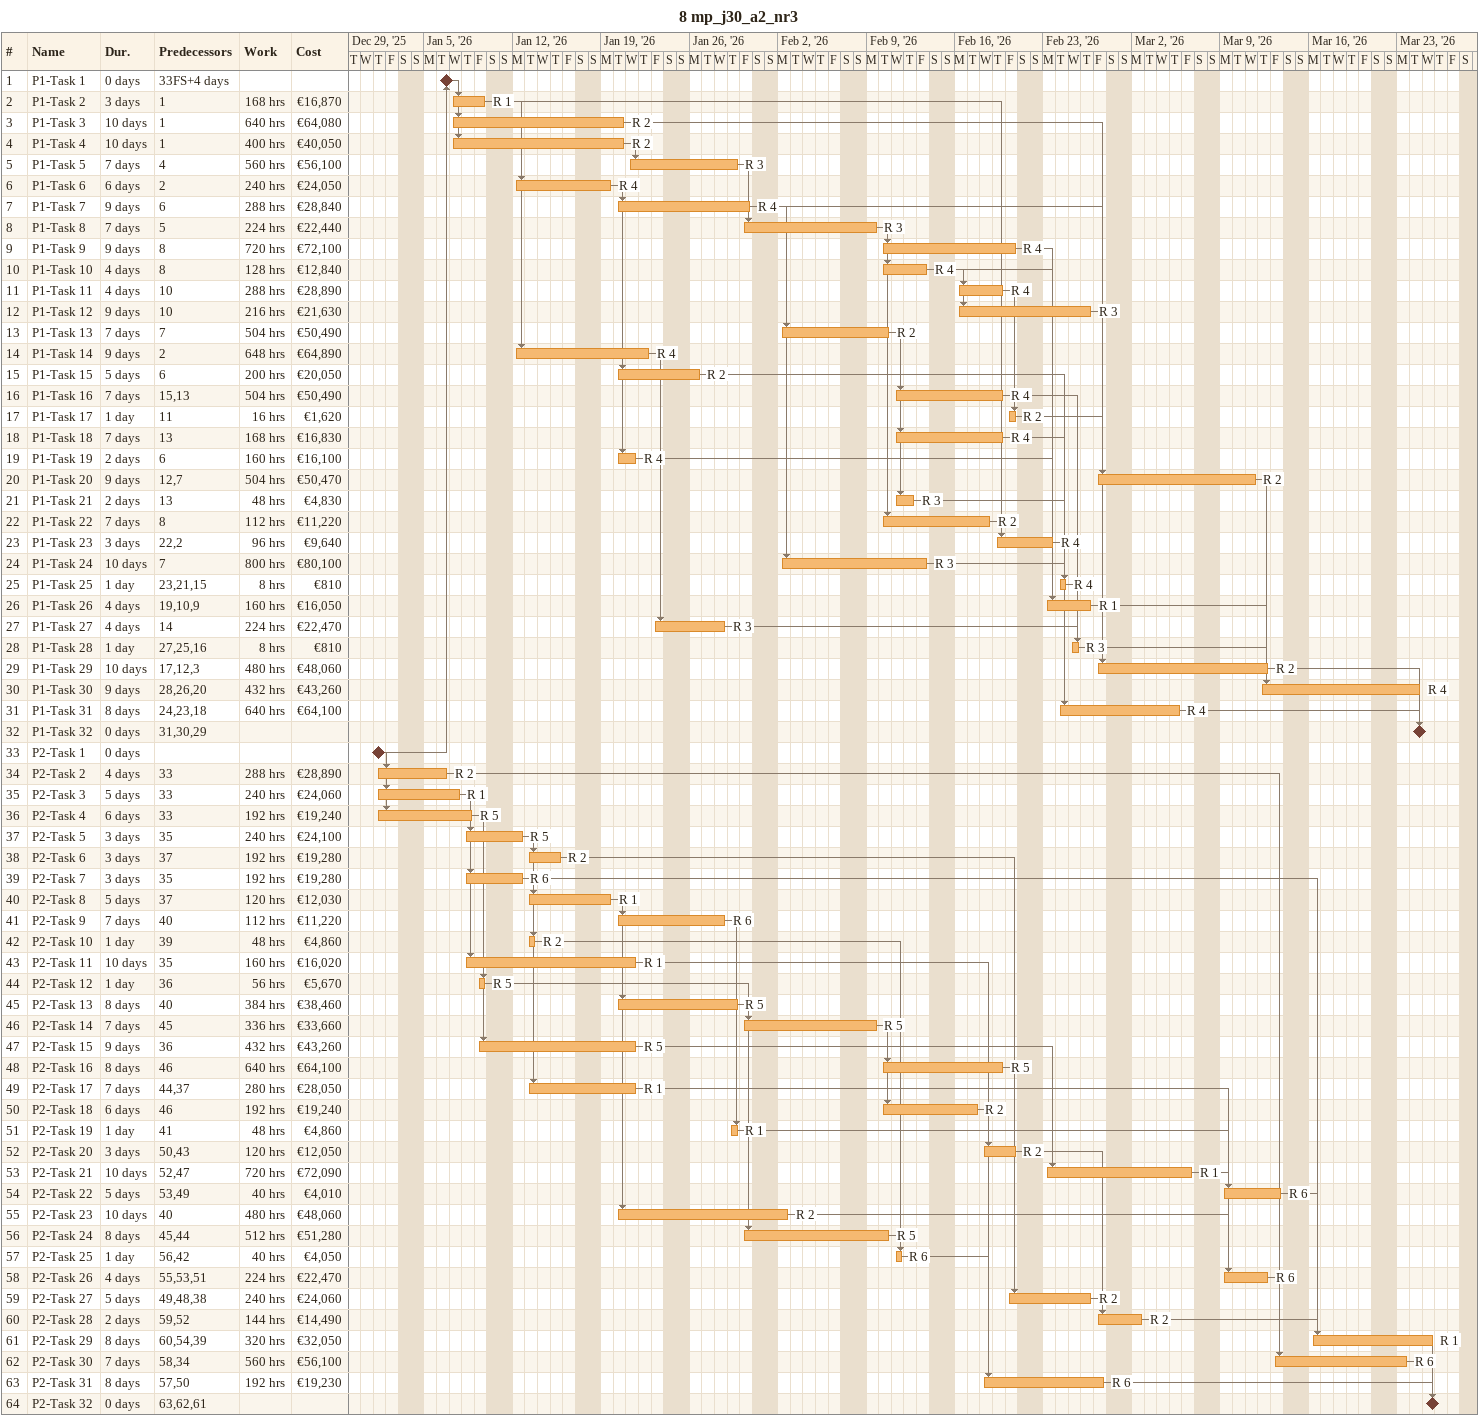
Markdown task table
8 mp_j30_a2_nr3

| ID | Task | Duration | Start | Finish | Predecessors | Resources | Work (h) | Cost (€) |
|---|---|---|---|---|---|---|---|---|
| 1 | P1-Task 1 | 0d | 2026-01-06 | 2026-01-06 | 33FS+4d |  |  |  |
| 2 | P1-Task 2 | 3d | 2026-01-07 | 2026-01-09 | 1 | R 1 | 168 | 16870 |
| 3 | P1-Task 3 | 10d | 2026-01-07 | 2026-01-20 | 1 | R 2 | 640 | 64080 |
| 4 | P1-Task 4 | 10d | 2026-01-07 | 2026-01-20 | 1 | R 2 | 400 | 40050 |
| 5 | P1-Task 5 | 7d | 2026-01-21 | 2026-01-29 | 4 | R 3 | 560 | 56100 |
| 6 | P1-Task 6 | 6d | 2026-01-12 | 2026-01-19 | 2 | R 4 | 240 | 24050 |
| 7 | P1-Task 7 | 9d | 2026-01-20 | 2026-01-30 | 6 | R 4 | 288 | 28840 |
| 8 | P1-Task 8 | 7d | 2026-01-30 | 2026-02-09 | 5 | R 3 | 224 | 22440 |
| 9 | P1-Task 9 | 9d | 2026-02-10 | 2026-02-20 | 8 | R 4 | 720 | 72100 |
| 10 | P1-Task 10 | 4d | 2026-02-10 | 2026-02-13 | 8 | R 4 | 128 | 12840 |
| 11 | P1-Task 11 | 4d | 2026-02-16 | 2026-02-19 | 10 | R 4 | 288 | 28890 |
| 12 | P1-Task 12 | 9d | 2026-02-16 | 2026-02-26 | 10 | R 3 | 216 | 21630 |
| 13 | P1-Task 13 | 7d | 2026-02-02 | 2026-02-10 | 7 | R 2 | 504 | 50490 |
| 14 | P1-Task 14 | 9d | 2026-01-12 | 2026-01-22 | 2 | R 4 | 648 | 64890 |
| 15 | P1-Task 15 | 5d | 2026-01-20 | 2026-01-26 | 6 | R 2 | 200 | 20050 |
| 16 | P1-Task 16 | 7d | 2026-02-11 | 2026-02-19 | 15, 13 | R 4 | 504 | 50490 |
| 17 | P1-Task 17 | 1d | 2026-02-20 | 2026-02-20 | 11 | R 2 | 16 | 1620 |
| 18 | P1-Task 18 | 7d | 2026-02-11 | 2026-02-19 | 13 | R 4 | 168 | 16830 |
| 19 | P1-Task 19 | 2d | 2026-01-20 | 2026-01-21 | 6 | R 4 | 160 | 16100 |
| 20 | P1-Task 20 | 9d | 2026-02-27 | 2026-03-11 | 12, 7 | R 2 | 504 | 50470 |
| 21 | P1-Task 21 | 2d | 2026-02-11 | 2026-02-12 | 13 | R 3 | 48 | 4830 |
| 22 | P1-Task 22 | 7d | 2026-02-10 | 2026-02-18 | 8 | R 2 | 112 | 11220 |
| 23 | P1-Task 23 | 3d | 2026-02-19 | 2026-02-23 | 22, 2 | R 4 | 96 | 9640 |
| 24 | P1-Task 24 | 10d | 2026-02-02 | 2026-02-13 | 7 | R 3 | 800 | 80100 |
| 25 | P1-Task 25 | 1d | 2026-02-24 | 2026-02-24 | 23, 21, 15 | R 4 | 8 | 810 |
| 26 | P1-Task 26 | 4d | 2026-02-23 | 2026-02-26 | 19, 10, 9 | R 1 | 160 | 16050 |
| 27 | P1-Task 27 | 4d | 2026-01-23 | 2026-01-28 | 14 | R 3 | 224 | 22470 |
| 28 | P1-Task 28 | 1d | 2026-02-25 | 2026-02-25 | 27, 25, 16 | R 3 | 8 | 810 |
| 29 | P1-Task 29 | 10d | 2026-02-27 | 2026-03-12 | 17, 12, 3 | R 2 | 480 | 48060 |
| 30 | P1-Task 30 | 9d | 2026-03-12 | 2026-03-24 | 28, 26, 20 | R 4 | 432 | 43260 |
| 31 | P1-Task 31 | 8d | 2026-02-24 | 2026-03-05 | 24, 23, 18 | R 4 | 640 | 64100 |
| 32 | P1-Task 32 | 0d | 2026-03-24 | 2026-03-24 | 31, 30, 29 |  |  |  |
| 33 | P2-Task 1 | 0d | 2026-01-01 | 2026-01-01 |  |  |  |  |
| 34 | P2-Task 2 | 4d | 2026-01-01 | 2026-01-06 | 33 | R 2 | 288 | 28890 |
| 35 | P2-Task 3 | 5d | 2026-01-01 | 2026-01-07 | 33 | R 1 | 240 | 24060 |
| 36 | P2-Task 4 | 6d | 2026-01-01 | 2026-01-08 | 33 | R 5 | 192 | 19240 |
| 37 | P2-Task 5 | 3d | 2026-01-08 | 2026-01-12 | 35 | R 5 | 240 | 24100 |
| 38 | P2-Task 6 | 3d | 2026-01-13 | 2026-01-15 | 37 | R 2 | 192 | 19280 |
| 39 | P2-Task 7 | 3d | 2026-01-08 | 2026-01-12 | 35 | R 6 | 192 | 19280 |
| 40 | P2-Task 8 | 5d | 2026-01-13 | 2026-01-19 | 37 | R 1 | 120 | 12030 |
| 41 | P2-Task 9 | 7d | 2026-01-20 | 2026-01-28 | 40 | R 6 | 112 | 11220 |
| 42 | P2-Task 10 | 1d | 2026-01-13 | 2026-01-13 | 39 | R 2 | 48 | 4860 |
| 43 | P2-Task 11 | 10d | 2026-01-08 | 2026-01-21 | 35 | R 1 | 160 | 16020 |
| 44 | P2-Task 12 | 1d | 2026-01-09 | 2026-01-09 | 36 | R 5 | 56 | 5670 |
| 45 | P2-Task 13 | 8d | 2026-01-20 | 2026-01-29 | 40 | R 5 | 384 | 38460 |
| 46 | P2-Task 14 | 7d | 2026-01-30 | 2026-02-09 | 45 | R 5 | 336 | 33660 |
| 47 | P2-Task 15 | 9d | 2026-01-09 | 2026-01-21 | 36 | R 5 | 432 | 43260 |
| 48 | P2-Task 16 | 8d | 2026-02-10 | 2026-02-19 | 46 | R 5 | 640 | 64100 |
| 49 | P2-Task 17 | 7d | 2026-01-13 | 2026-01-21 | 44, 37 | R 1 | 280 | 28050 |
| 50 | P2-Task 18 | 6d | 2026-02-10 | 2026-02-17 | 46 | R 2 | 192 | 19240 |
| 51 | P2-Task 19 | 1d | 2026-01-29 | 2026-01-29 | 41 | R 1 | 48 | 4860 |
| 52 | P2-Task 20 | 3d | 2026-02-18 | 2026-02-20 | 50, 43 | R 2 | 120 | 12050 |
| 53 | P2-Task 21 | 10d | 2026-02-23 | 2026-03-06 | 52, 47 | R 1 | 720 | 72090 |
| 54 | P2-Task 22 | 5d | 2026-03-09 | 2026-03-13 | 53, 49 | R 6 | 40 | 4010 |
| 55 | P2-Task 23 | 10d | 2026-01-20 | 2026-02-02 | 40 | R 2 | 480 | 48060 |
| 56 | P2-Task 24 | 8d | 2026-01-30 | 2026-02-10 | 45, 44 | R 5 | 512 | 51280 |
| 57 | P2-Task 25 | 1d | 2026-02-11 | 2026-02-11 | 56, 42 | R 6 | 40 | 4050 |
| 58 | P2-Task 26 | 4d | 2026-03-09 | 2026-03-12 | 55, 53, 51 | R 6 | 224 | 22470 |
| 59 | P2-Task 27 | 5d | 2026-02-20 | 2026-02-26 | 49, 48, 38 | R 2 | 240 | 24060 |
| 60 | P2-Task 28 | 2d | 2026-02-27 | 2026-03-02 | 59, 52 | R 2 | 144 | 14490 |
| 61 | P2-Task 29 | 8d | 2026-03-16 | 2026-03-25 | 60, 54, 39 | R 1 | 320 | 32050 |
| 62 | P2-Task 30 | 7d | 2026-03-13 | 2026-03-23 | 58, 34 | R 6 | 560 | 56100 |
| 63 | P2-Task 31 | 8d | 2026-02-18 | 2026-02-27 | 57, 50 | R 6 | 192 | 19230 |
| 64 | P2-Task 32 | 0d | 2026-03-25 | 2026-03-25 | 63, 62, 61 |  |  |  |
